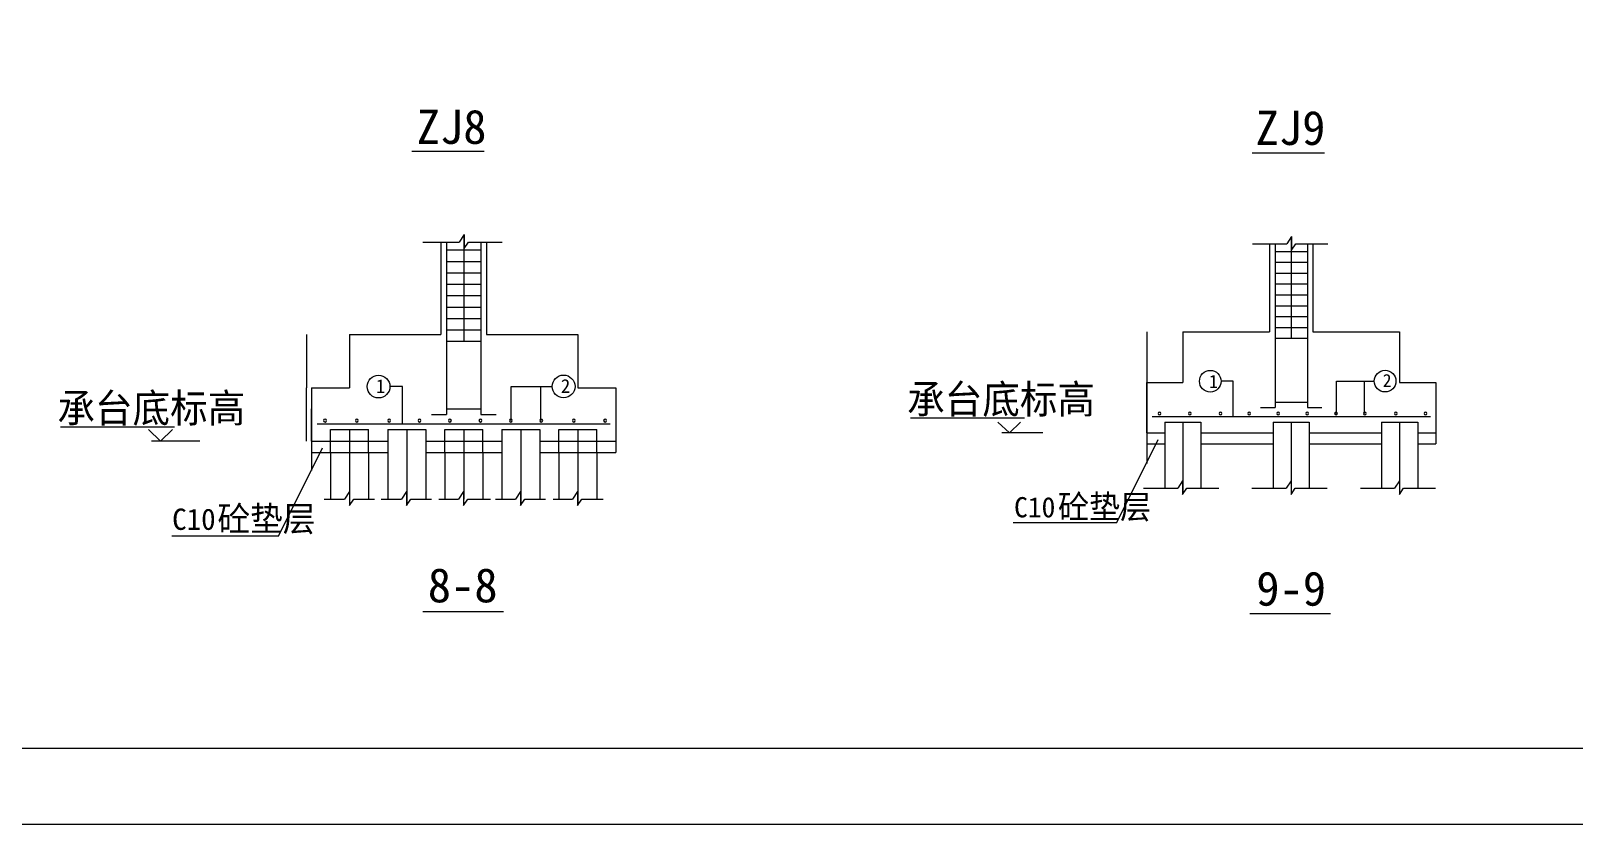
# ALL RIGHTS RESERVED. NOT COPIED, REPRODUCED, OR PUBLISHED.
# Model space of a CAD drawing. Header units: metres. Extents: x 5647 to 71238, y 8406 to 50306.
# Drawn here: x 22044 to 42343, y 8406 to 18839 of the extents above; entities that cross this region are included whole.
import ezdxf

# ---------------------------------------------------------------- set-up
doc = ezdxf.new("R2010")
doc.units = ezdxf.units.M
for name, color, linetype in [('AXIS', 7, 'Continuous'), ('CCX', 7, 'Continuous'), ('HZ', 2, 'Continuous'), ('LIS', 2, 'Continuous'), ('LT', 7, 'Continuous'), ('LTX', 7, 'Continuous'), ('STEEL', 4, 'Continuous'), ('TXT', 7, 'Continuous')]:
    doc.layers.add(name, color=color, linetype=linetype)
doc.dimstyles.get("Standard").update_dxf_attribs({"dimtxt": 2.5, "dimasz": 2.5, "dimexe": 1.25, "dimexo": 0.625, "dimtad": 1, "dimcen": 2.5, "dimazin": 3, "dimtfac": 1, "dimtmove": 0, "dimatfit": 3})

# ---------------------------------------------------------------- blocks, each defined once
blk = doc.blocks.new('_CLOSEDFILLED')
at = {"color": 0, "linetype": 'BYBLOCK'}
blk.add_solid([(-1, 0), (0, 0), (-1, 0)], dxfattribs=at)
blk = doc.blocks.new('*D11')
for p, q in [((25736.9, 14145.25), (25736.9, 13795.07)), ((25736.65, 13795.07), (25736.4, 13795.07)), ((25736.9, 13444.88), (25736.9, 13795.07)), ((25736.9, 13795.07), (25736.9, 13795.07)), ((25737.15, 13795.07), (25737.4, 13795.07))]:
    blk.add_line(p, q)
at = {"layer": 'Defpoints'}
for p in [(25736.9, 14145.25), (25736.9, 13795.07), (25736.9, 13444.88)]:
    blk.add_point(p, dxfattribs=at)
at = {"layer": 'CCX', "xscale": 0.25, "yscale": 0.25}
blk.add_blockref('_CLOSEDFILLED', (25736.9, 13795.07), dxfattribs=at)
at = {"layer": 'CCX', "xscale": 0.25, "yscale": 0.25, "rotation": 180}
blk.add_blockref('_CLOSEDFILLED', (25736.9, 13795.07), dxfattribs=at)
at = {"layer": 'CCX', "insert": (25736.9, 13796.195), "char_height": 1, "attachment_point": 5}
blk.add_mtext('H1', dxfattribs=at)
blk = doc.blocks.new('*D12')
for p, q in [((25736.65, 13867.18), (25736.4, 13867.18)), ((25736.9, 13594.96), (25736.9, 13867.18)), ((25736.9, 13670), (25736.9, 13867.18)), ((25736.9, 13867.18), (25736.9, 13867.18)), ((25737.15, 13867.18), (25737.4, 13867.18))]:
    blk.add_line(p, q)
at = {"layer": 'Defpoints'}
for p in [(25736.9, 13867.18), (25736.9, 13670), (25736.9, 13594.96)]:
    blk.add_point(p, dxfattribs=at)
at = {"layer": 'CCX', "xscale": 0.25, "yscale": 0.25}
blk.add_blockref('_CLOSEDFILLED', (25736.9, 13867.18), dxfattribs=at)
at = {"layer": 'CCX', "xscale": 0.25, "yscale": 0.25, "rotation": 180}
blk.add_blockref('_CLOSEDFILLED', (25736.9, 13867.18), dxfattribs=at)
at = {"layer": 'CCX', "insert": (25736.9, 13868.305), "char_height": 1, "attachment_point": 5}
blk.add_mtext('40', dxfattribs=at)
blk = doc.blocks.new('*D13')
for p, q in [((25670.3, 14845.61), (25670.3, 14145.25)), ((25670.05, 14145.25), (25669.8, 14145.25)), ((25670.3, 13444.88), (25670.3, 14145.25)), ((25670.3, 14145.25), (25670.3, 14145.25)), ((25670.55, 14145.25), (25670.8, 14145.25))]:
    blk.add_line(p, q)
at = {"layer": 'Defpoints'}
for p in [(25670.3, 14845.61), (25670.3, 14145.25), (25670.3, 13444.88)]:
    blk.add_point(p, dxfattribs=at)
at = {"layer": 'CCX', "xscale": 0.25, "yscale": 0.25}
blk.add_blockref('_CLOSEDFILLED', (25670.3, 14145.25), dxfattribs=at)
at = {"layer": 'CCX', "xscale": 0.25, "yscale": 0.25, "rotation": 180}
blk.add_blockref('_CLOSEDFILLED', (25670.3, 14145.25), dxfattribs=at)
at = {"layer": 'CCX', "insert": (25670.3, 14146.375), "char_height": 1, "attachment_point": 5}
blk.add_mtext('H', dxfattribs=at)
blk = doc.blocks.new('*D14')
for p, q in [((25736.65, 13537.74), (25736.4, 13537.74)), ((25736.9, 13594.96), (25736.9, 13537.74)), ((25736.9, 13444.88), (25736.9, 13537.74)), ((25736.9, 13537.74), (25736.9, 13537.74)), ((25737.15, 13537.74), (25737.4, 13537.74))]:
    blk.add_line(p, q)
at = {"layer": 'Defpoints'}
for p in [(25736.9, 13594.96), (25736.9, 13537.74), (25736.9, 13444.88)]:
    blk.add_point(p, dxfattribs=at)
at = {"layer": 'CCX', "xscale": 0.25, "yscale": 0.25}
blk.add_blockref('_CLOSEDFILLED', (25736.9, 13537.74), dxfattribs=at)
at = {"layer": 'CCX', "xscale": 0.25, "yscale": 0.25, "rotation": 180}
blk.add_blockref('_CLOSEDFILLED', (25736.9, 13537.74), dxfattribs=at)
at = {"layer": 'CCX', "insert": (25736.9, 13538.865), "char_height": 1, "attachment_point": 5}
blk.add_mtext('100', dxfattribs=at)
blk = doc.blocks.new('*D15')
for p, q in [((25736.9, 13444.88), (25736.9, 13058.09)), ((25736.9, 13294.81), (25736.9, 13058.09)), ((25736.65, 13058.09), (25736.4, 13058.09)), ((25736.9, 13058.09), (25736.9, 13058.09)), ((25737.15, 13058.09), (25737.4, 13058.09))]:
    blk.add_line(p, q)
at = {"layer": 'Defpoints'}
for p in [(25736.9, 13444.88), (25736.9, 13294.81), (25736.9, 13058.09)]:
    blk.add_point(p, dxfattribs=at)
at = {"layer": 'CCX', "xscale": 0.25, "yscale": 0.25}
blk.add_blockref('_CLOSEDFILLED', (25736.9, 13058.09), dxfattribs=at)
at = {"layer": 'CCX', "xscale": 0.25, "yscale": 0.25, "rotation": 180}
blk.add_blockref('_CLOSEDFILLED', (25736.9, 13058.09), dxfattribs=at)
at = {"layer": 'CCX', "insert": (25736.9, 13059.215), "char_height": 1, "attachment_point": 5}
blk.add_mtext('80', dxfattribs=at)
blk = doc.blocks.new('*D16')
for p, q in [((36721.29, 14216.4), (36721.29, 13883.73)), ((36721.04, 13883.73), (36720.79, 13883.73)), ((36721.29, 13551.06), (36721.29, 13883.73)), ((36721.29, 13883.73), (36721.29, 13883.73)), ((36721.54, 13883.73), (36721.79, 13883.73))]:
    blk.add_line(p, q)
at = {"layer": 'Defpoints'}
for p in [(36721.29, 14216.4), (36721.29, 13883.73), (36721.29, 13551.06)]:
    blk.add_point(p, dxfattribs=at)
at = {"layer": 'CCX', "xscale": 0.25, "yscale": 0.25}
blk.add_blockref('_CLOSEDFILLED', (36721.29, 13883.73), dxfattribs=at)
at = {"layer": 'CCX', "xscale": 0.25, "yscale": 0.25, "rotation": 180}
blk.add_blockref('_CLOSEDFILLED', (36721.29, 13883.73), dxfattribs=at)
at = {"layer": 'CCX', "insert": (36721.29, 13884.855), "char_height": 1, "attachment_point": 5}
blk.add_mtext('H1', dxfattribs=at)
blk = doc.blocks.new('*D17')
for p, q in [((36721.04, 13975.41), (36720.79, 13975.41)), ((36721.29, 13693.63), (36721.29, 13975.41)), ((36721.29, 13764.92), (36721.29, 13975.41)), ((36721.29, 13975.41), (36721.29, 13975.41)), ((36721.54, 13975.41), (36721.79, 13975.41))]:
    blk.add_line(p, q)
at = {"layer": 'Defpoints'}
for p in [(36721.29, 13975.41), (36721.29, 13764.92), (36721.29, 13693.63)]:
    blk.add_point(p, dxfattribs=at)
at = {"layer": 'CCX', "xscale": 0.25, "yscale": 0.25}
blk.add_blockref('_CLOSEDFILLED', (36721.29, 13975.41), dxfattribs=at)
at = {"layer": 'CCX', "xscale": 0.25, "yscale": 0.25, "rotation": 180}
blk.add_blockref('_CLOSEDFILLED', (36721.29, 13975.41), dxfattribs=at)
at = {"layer": 'CCX', "insert": (36721.29, 13976.535), "char_height": 1, "attachment_point": 5}
blk.add_mtext('40', dxfattribs=at)
blk = doc.blocks.new('*D18')
for p, q in [((36721.04, 13633.29), (36720.79, 13633.29)), ((36721.29, 13693.63), (36721.29, 13633.29)), ((36721.29, 13551.06), (36721.29, 13633.29)), ((36721.29, 13633.29), (36721.29, 13633.29)), ((36721.54, 13633.29), (36721.79, 13633.29))]:
    blk.add_line(p, q)
at = {"layer": 'Defpoints'}
for p in [(36721.29, 13693.63), (36721.29, 13633.29), (36721.29, 13551.06)]:
    blk.add_point(p, dxfattribs=at)
at = {"layer": 'CCX', "xscale": 0.25, "yscale": 0.25}
blk.add_blockref('_CLOSEDFILLED', (36721.29, 13633.29), dxfattribs=at)
at = {"layer": 'CCX', "xscale": 0.25, "yscale": 0.25, "rotation": 180}
blk.add_blockref('_CLOSEDFILLED', (36721.29, 13633.29), dxfattribs=at)
at = {"layer": 'CCX', "insert": (36721.29, 13634.415), "char_height": 1, "attachment_point": 5}
blk.add_mtext('100', dxfattribs=at)
blk = doc.blocks.new('*D19')
for p, q in [((36721.29, 14881.75), (36721.29, 14216.4)), ((36721.04, 14216.4), (36720.79, 14216.4)), ((36721.29, 13551.06), (36721.29, 14216.4)), ((36721.29, 14216.4), (36721.29, 14216.4)), ((36721.54, 14216.4), (36721.79, 14216.4))]:
    blk.add_line(p, q)
at = {"layer": 'Defpoints'}
for p in [(36721.29, 14881.75), (36721.29, 14216.4), (36721.29, 13551.06)]:
    blk.add_point(p, dxfattribs=at)
at = {"layer": 'CCX', "xscale": 0.25, "yscale": 0.25}
blk.add_blockref('_CLOSEDFILLED', (36721.29, 14216.4), dxfattribs=at)
at = {"layer": 'CCX', "xscale": 0.25, "yscale": 0.25, "rotation": 180}
blk.add_blockref('_CLOSEDFILLED', (36721.29, 14216.4), dxfattribs=at)
at = {"layer": 'CCX', "insert": (36721.29, 14217.525), "char_height": 1, "attachment_point": 5}
blk.add_mtext('H', dxfattribs=at)
blk = doc.blocks.new('*D20')
for p, q in [((36721.29, 13551.06), (36721.29, 13148.92)), ((36721.29, 13408.48), (36721.29, 13148.92)), ((36721.04, 13148.92), (36720.79, 13148.92)), ((36721.29, 13148.92), (36721.29, 13148.92)), ((36721.54, 13148.92), (36721.79, 13148.92))]:
    blk.add_line(p, q)
at = {"layer": 'Defpoints'}
for p in [(36721.29, 13551.06), (36721.29, 13408.48), (36721.29, 13148.92)]:
    blk.add_point(p, dxfattribs=at)
at = {"layer": 'CCX', "xscale": 0.25, "yscale": 0.25}
blk.add_blockref('_CLOSEDFILLED', (36721.29, 13148.92), dxfattribs=at)
at = {"layer": 'CCX', "xscale": 0.25, "yscale": 0.25, "rotation": 180}
blk.add_blockref('_CLOSEDFILLED', (36721.29, 13148.92), dxfattribs=at)
at = {"layer": 'CCX', "insert": (36721.29, 13150.045), "char_height": 1, "attachment_point": 5}
blk.add_mtext('80', dxfattribs=at)

msp = doc.modelspace()

# ---------------------------------------------------------------- linework, layer by layer
msp.add_line((5647.47, 8406.01), (65047.47, 8406.01))
msp.add_lwpolyline([(8147.47, 9406.01), (64047.47, 9406.01), (64047.47, 49306.01), (8147.47, 49306.01)], close=True)
at = {"layer": 'AXIS'}
for p, q in [((27737.94, 16155.76), (27737.94, 14756.38)), ((38622.28, 16126.39), (38622.28, 14796.98)), ((37196.54, 13693.63), (37196.54, 12747.85)), ((38622.28, 13693.63), (38622.28, 12824.09)), ((40048.02, 13693.63), (40048.02, 12747.85)), ((26237.16, 13594.96), (26237.16, 12599.4)), ((26987.55, 13594.96), (26987.55, 12599.4)), ((27737.94, 13594.96), (27737.94, 12679.66)), ((28488.33, 13594.96), (28488.33, 12599.4)), ((29238.72, 13594.96), (29238.72, 12599.4))]:
    msp.add_line(p, q, dxfattribs=at)
at = {"layer": 'LIS'}
for p, q in [((27437.78, 16061.21), (27437.78, 14845.61)), ((28038.09, 16061.21), (28038.09, 14845.61)), ((38337.13, 16036.57), (38337.13, 14881.75)), ((38907.43, 16036.57), (38907.43, 14881.75)), ((26237.16, 14845.61), (26237.16, 14145.25)), ((26237.16, 14845.61), (27437.78, 14845.61)), ((28038.09, 14845.61), (29238.72, 14845.61)), ((29238.72, 14845.61), (29238.72, 14145.25)), ((37196.54, 14881.75), (37196.54, 14216.4)), ((37196.54, 14881.75), (38337.13, 14881.75)), ((38907.43, 14881.75), (40048.02, 14881.75)), ((40048.02, 14881.75), (40048.02, 14216.4)), ((36721.29, 14216.4), (36721.29, 13408.48)), ((36721.29, 14216.4), (37196.54, 14216.4)), ((40048.02, 14216.4), (40523.26, 14216.4)), ((40523.26, 14216.4), (40523.26, 13408.48)), ((25736.9, 14145.25), (25736.9, 13294.81)), ((25736.9, 14145.25), (26237.16, 14145.25)), ((29238.72, 14145.25), (29738.97, 14145.25)), ((29738.97, 14145.25), (29738.97, 13294.81)), ((36958.92, 13693.63), (36958.92, 12824.09)), ((36958.92, 13693.63), (37434.16, 13693.63)), ((37434.16, 13693.63), (37434.16, 12824.09)), ((38384.66, 13693.63), (38384.66, 12824.09)), ((38384.66, 13693.63), (38859.9, 13693.63)), ((38859.9, 13693.63), (38859.9, 12824.09)), ((39810.39, 13693.63), (39810.39, 12824.09)), ((39810.39, 13693.63), (40285.64, 13693.63)), ((40285.64, 13693.63), (40285.64, 12824.09)), ((25736.9, 13444.88), (26737.42, 13444.88)), ((26737.42, 13594.96), (27237.68, 13594.96)), ((26737.42, 13594.96), (26737.42, 12679.66)), ((27237.68, 13594.96), (27237.68, 12679.66)), ((27237.68, 13444.88), (28238.2, 13444.88)), ((28238.2, 13594.96), (28738.46, 13594.96)), ((28238.2, 13594.96), (28238.2, 12679.66)), ((28738.46, 13594.96), (28738.46, 12679.66)), ((28738.46, 13444.88), (29738.97, 13444.88)), ((36721.29, 13551.06), (36958.92, 13551.06)), ((36721.29, 13408.48), (36958.92, 13408.48)), ((37434.16, 13551.06), (38384.66, 13551.06)), ((37434.16, 13408.48), (38384.66, 13408.48)), ((38859.9, 13551.06), (39810.39, 13551.06)), ((38859.9, 13408.48), (39810.39, 13408.48)), ((40285.64, 13551.06), (40523.26, 13551.06)), ((40285.64, 13408.48), (40523.26, 13408.48)), ((25736.9, 13294.81), (26737.42, 13294.81)), ((27237.68, 13294.81), (28238.2, 13294.81)), ((28738.46, 13294.81), (29738.97, 13294.81))]:
    msp.add_line(p, q, dxfattribs=at)
at = {"layer": 'LT'}
for p, q in [((27201.16, 16061.21), (27676.33, 16061.21)), ((27742.34, 16162.52), (27676.33, 16061.21)), ((27742.34, 16162.52), (27742.34, 15976.24)), ((27742.34, 15976.24), (27799.02, 16061.21)), ((27799.02, 16061.21), (28242.64, 16061.21)), ((38112.34, 16036.57), (38563.75, 16036.57)), ((38626.46, 16132.81), (38563.75, 16036.57)), ((38626.46, 16132.81), (38626.46, 15955.85)), ((38626.46, 15955.85), (38680.31, 16036.57)), ((38680.31, 16036.57), (39101.75, 16036.57)), ((37857.33, 14230.94), (37700.02, 14230.94)), ((37857.33, 13764.92), (37857.33, 14230.94)), ((39216.91, 13808.72), (39216.91, 14232.35)), ((39216.91, 14232.35), (39713.83, 14232.35)), ((39584.9, 13808.72), (39584.9, 14232.35)), ((26932.72, 14160.55), (26767.13, 14160.55)), ((26932.72, 13670), (26932.72, 14160.55)), ((28363.87, 13716.11), (28363.87, 14162.03)), ((28363.87, 14162.03), (28901.26, 14162.03)), ((28751.22, 13716.11), (28751.22, 14162.03)), ((23935.26, 13626.92), (22435.48, 13626.92)), ((35112.4, 13744.16), (33612.62, 13744.16)), ((34914.15, 13551.06), (34761.95, 13693.63)), ((35061.97, 13693.63), (34914.15, 13551.06)), ((23749.85, 13444.88), (23589.64, 13594.96)), ((24267.84, 13444.88), (23632.83, 13444.88)), ((23905.45, 13594.96), (23749.85, 13444.88)), ((35353.51, 13551.06), (34813.52, 13551.06)), ((36327.84, 12371.29), (36872.88, 13465.11)), ((25307.1, 12203.02), (25880.83, 13354.42)), ((25987.03, 13294.81), (25987.03, 12679.66)), ((26487.29, 13294.81), (26487.29, 12679.66)), ((27487.81, 13294.81), (27487.81, 12679.66)), ((27988.07, 13294.81), (27988.07, 12679.66)), ((28988.59, 13294.81), (28988.59, 12679.66)), ((29488.84, 13294.81), (29488.84, 12679.66)), ((36679.43, 12824.09), (37130.85, 12824.09)), ((37193.55, 12920.34), (37130.85, 12824.09)), ((37193.55, 12920.34), (37193.55, 12743.37)), ((37193.55, 12743.37), (37247.4, 12824.09)), ((37247.4, 12824.09), (37668.84, 12824.09)), ((38105.17, 12824.09), (38556.58, 12824.09)), ((38619.29, 12920.34), (38556.58, 12824.09)), ((38619.29, 12920.34), (38619.29, 12743.37)), ((38619.29, 12743.37), (38673.14, 12824.09)), ((38673.14, 12824.09), (39094.58, 12824.09)), ((39530.91, 12824.09), (39982.32, 12824.09)), ((40045.03, 12920.34), (39982.32, 12824.09)), ((40045.03, 12920.34), (40045.03, 12743.37)), ((40045.03, 12743.37), (40098.88, 12824.09)), ((40098.88, 12824.09), (40520.32, 12824.09)), ((25902.39, 12679.66), (26168.01, 12679.66)), ((26234.01, 12780.97), (26168.01, 12679.66)), ((26234.01, 12780.97), (26234.01, 12594.69)), ((26234.01, 12594.69), (26290.69, 12679.66)), ((26290.69, 12679.66), (26562.37, 12679.66)), ((26652.78, 12679.66), (26918.4, 12679.66)), ((26984.4, 12780.97), (26918.4, 12679.66)), ((26984.4, 12780.97), (26984.4, 12594.69)), ((26984.4, 12594.69), (27041.08, 12679.66)), ((27041.08, 12679.66), (27312.76, 12679.66)), ((27408.76, 12679.66), (27668.79, 12679.66)), ((27734.79, 12780.97), (27668.79, 12679.66)), ((27734.79, 12780.97), (27734.79, 12594.69)), ((27734.79, 12594.69), (27791.47, 12679.66)), ((27791.47, 12679.66), (28088.9, 12679.66)), ((28153.55, 12679.66), (28419.17, 12679.66)), ((28485.18, 12780.97), (28419.17, 12679.66)), ((28485.18, 12780.97), (28485.18, 12594.69)), ((28485.18, 12594.69), (28541.86, 12679.66)), ((28541.86, 12679.66), (28813.54, 12679.66)), ((28916.16, 12679.66), (29169.56, 12679.66)), ((29235.57, 12780.97), (29169.56, 12679.66)), ((29235.57, 12780.97), (29235.57, 12594.69)), ((29235.57, 12594.69), (29292.25, 12679.66)), ((29292.25, 12679.66), (29570.24, 12679.66)), ((23900.22, 12197), (25304.61, 12197)), ((34963.68, 12371.29), (36327.84, 12371.29))]:
    msp.add_line(p, q, dxfattribs=at)
for points in [[(27055.74, 17258.35), (28007.81, 17258.35)], [(38106.22, 17235.32), (39058.29, 17235.32)], [(27201.96, 11202.99), (28261.88, 11202.99)], [(38078.65, 11177.65), (39138.57, 11177.65)]]:
    msp.add_lwpolyline(points, dxfattribs=at)
for points in [[(36870.93, 13806.17, 1), (36906.57, 13806.17, 1)], [(37268.86, 13806.17, 1), (37304.51, 13806.17, 1)], [(37672.12, 13806.17, 1), (37707.77, 13806.17, 1)], [(38052.32, 13806.17, 1), (38087.96, 13806.17, 1)], [(38432.52, 13806.17, 1), (38468.16, 13806.17, 1)], [(38812.71, 13806.17, 1), (38848.36, 13806.17, 1)], [(39192.91, 13806.17, 1), (39228.55, 13806.17, 1)], [(39573.11, 13806.17, 1), (39608.75, 13806.17, 1)], [(39979.94, 13806.17, 1), (40015.58, 13806.17, 1)], [(40370.12, 13806.17, 1), (40405.76, 13806.17, 1)], [(25894.41, 13713.42, 1), (25931.93, 13713.42, 1)], [(26313.29, 13713.42, 1), (26350.81, 13713.42, 1)], [(26737.77, 13713.42, 1), (26775.29, 13713.42, 1)], [(27137.98, 13713.42, 1), (27175.5, 13713.42, 1)], [(27538.19, 13713.42, 1), (27575.71, 13713.42, 1)], [(27938.39, 13713.42, 1), (27975.91, 13713.42, 1)], [(28338.6, 13713.42, 1), (28376.12, 13713.42, 1)], [(28738.81, 13713.42, 1), (28776.33, 13713.42, 1)], [(29167.05, 13713.42, 1), (29204.57, 13713.42, 1)], [(29577.77, 13713.42, 1), (29615.29, 13713.42, 1)]]:
    msp.add_lwpolyline(points, format="xyb", close=True, dxfattribs=at)
for centre, radius in [((26617.06, 14160.55), 150.08), ((29051.33, 14162.03), 150.08), ((37557.44, 14230.94), 142.57), ((39856.4, 14232.35), 142.57)]:
    msp.add_circle(centre, radius, dxfattribs=at)
at = {"layer": 'LTX'}
for p, q in [((25987.03, 13294.81), (25987.03, 13594.96)), ((25987.03, 13594.96), (26487.29, 13594.96)), ((26487.29, 13294.81), (26487.29, 13594.96)), ((27487.81, 13294.81), (27487.81, 13594.96)), ((27487.81, 13594.96), (27988.07, 13594.96)), ((27988.07, 13294.81), (27988.07, 13594.96)), ((28988.59, 13294.81), (28988.59, 13594.96)), ((28988.59, 13594.96), (29488.84, 13594.96)), ((29488.84, 13294.81), (29488.84, 13594.96))]:
    msp.add_line(p, q, dxfattribs=at)
at = {"layer": 'STEEL'}
for p, q in [((27512.82, 16061.21), (27512.82, 13795.07)), ((27963.05, 16061.21), (27963.05, 13795.07)), ((38408.42, 16036.57), (38408.42, 13883.73)), ((38836.14, 16036.57), (38836.14, 13883.73)), ((27512.82, 15957), (27963.05, 15957)), ((38408.42, 15937.57), (38836.14, 15937.57)), ((27512.82, 15806.92), (27963.05, 15806.92)), ((27512.82, 15656.85), (27963.05, 15656.85)), ((38408.42, 15795), (38836.14, 15795)), ((38408.42, 15652.42), (38836.14, 15652.42)), ((27512.82, 15506.77), (27963.05, 15506.77)), ((38408.42, 15509.85), (38836.14, 15509.85)), ((27512.82, 15356.69), (27963.05, 15356.69)), ((38408.42, 15367.27), (38836.14, 15367.27)), ((38408.42, 15224.7), (38836.14, 15224.7)), ((27512.82, 15206.61), (27963.05, 15206.61)), ((27512.82, 15056.53), (27963.05, 15056.53)), ((38408.42, 15082.13), (38836.14, 15082.13)), ((27512.82, 14906.46), (27963.05, 14906.46)), ((38408.42, 14939.55), (38836.14, 14939.55)), ((27512.82, 14756.38), (27963.05, 14756.38)), ((38408.42, 14796.98), (38836.14, 14796.98)), ((27512.82, 13869.28), (27963.05, 13869.28)), ((38218.32, 13883.73), (38408.42, 13883.73)), ((38408.42, 13954.24), (38836.14, 13954.24)), ((38836.14, 13883.73), (39026.24, 13883.73)), ((25811.94, 13670), (29663.94, 13670)), ((27312.72, 13795.07), (27512.82, 13795.07)), ((27963.05, 13795.07), (28163.16, 13795.07)), ((36792.58, 13764.92), (40451.98, 13764.92))]:
    msp.add_line(p, q, dxfattribs=at)

# ---------------------------------------------------------------- texts
at = {"layer": 'HZ'}
for s, height, p in [('1', 180.09, (26583.53, 14076.4)), ('2', 180.09, (29016.19, 14077.88)), ('1', 171.09, (37540.63, 14143.45)), ('2', 171.09, (39824.8, 14155.19))]:
    msp.add_text(s, height=height, dxfattribs=at).set_placement(p)
at = {"layer": 'TXT'}
for s, height, p in [('ZJ8', 450, (27119.17, 17352.7)), ('ZJ9', 450, (38153.19, 17338.28)), ('承台底标高', 380.2, (33570.21, 13804.87)), ('承台底标高', 380.2, (22393.06, 13687.62)), ('砼垫层', 330.17, (24499.12, 12257.51)), ('C10', 266.14, (34976.3, 12440.7)), ('砼垫层', 313.66, (35554.78, 12423.06)), ('C10', 280.15, (23903.32, 12276.09)), ('8-8', 450, (27265.04, 11322.87)), ('9-9', 450, (38162.17, 11279.15))]:
    msp.add_text(s, height=height, dxfattribs=at).set_placement(p)

# ---------------------------------------------------------------- dimensions: what is measured, and where the dimension line sits
at = {"layer": 'CCX'}
for base, p1, p2, text, picture, middle in [((25670.3, 14145.25), (25670.3, 13444.88), (25670.3, 14845.61), 'H', '*D13', (25670.3, 14146.375)), ((36721.29, 14216.4), (36721.29, 13551.06), (36721.29, 14881.75), 'H', '*D19', (36721.29, 14217.525)), ((36721.29, 13883.73), (36721.29, 13551.06), (36721.29, 14216.4), 'H1', '*D16', (36721.29, 13884.855)), ((25736.9, 13795.07), (25736.9, 13444.88), (25736.9, 14145.25), 'H1', '*D11', (25736.9, 13796.195)), ((25736.9, 13867.18), (25736.9, 13594.96), (25736.9, 13670), '40', '*D12', (25736.9, 13868.305)), ((36721.29, 13975.41), (36721.29, 13693.63), (36721.29, 13764.92), '40', '*D17', (36721.29, 13976.535)), ((36721.29, 13633.29), (36721.29, 13551.06), (36721.29, 13693.63), '100', '*D18', (36721.29, 13634.415)), ((25736.9, 13537.74), (25736.9, 13444.88), (25736.9, 13594.96), '100', '*D14', (25736.9, 13538.865)), ((25736.9, 13058.09), (25736.9, 13444.88), (25736.9, 13294.81), '80', '*D15', (25736.9, 13059.215)), ((36721.29, 13148.92), (36721.29, 13551.06), (36721.29, 13408.48), '80', '*D20', (36721.29, 13150.045))]:
    dim = msp.add_linear_dim(base=base, p1=p1, p2=p2, text=text, dimstyle='Standard', dxfattribs=at)
    dim.commit()
    dim.dimension.update_dxf_attribs({"geometry": picture, "text_midpoint": middle})

doc.saveas('drawing.dxf')
